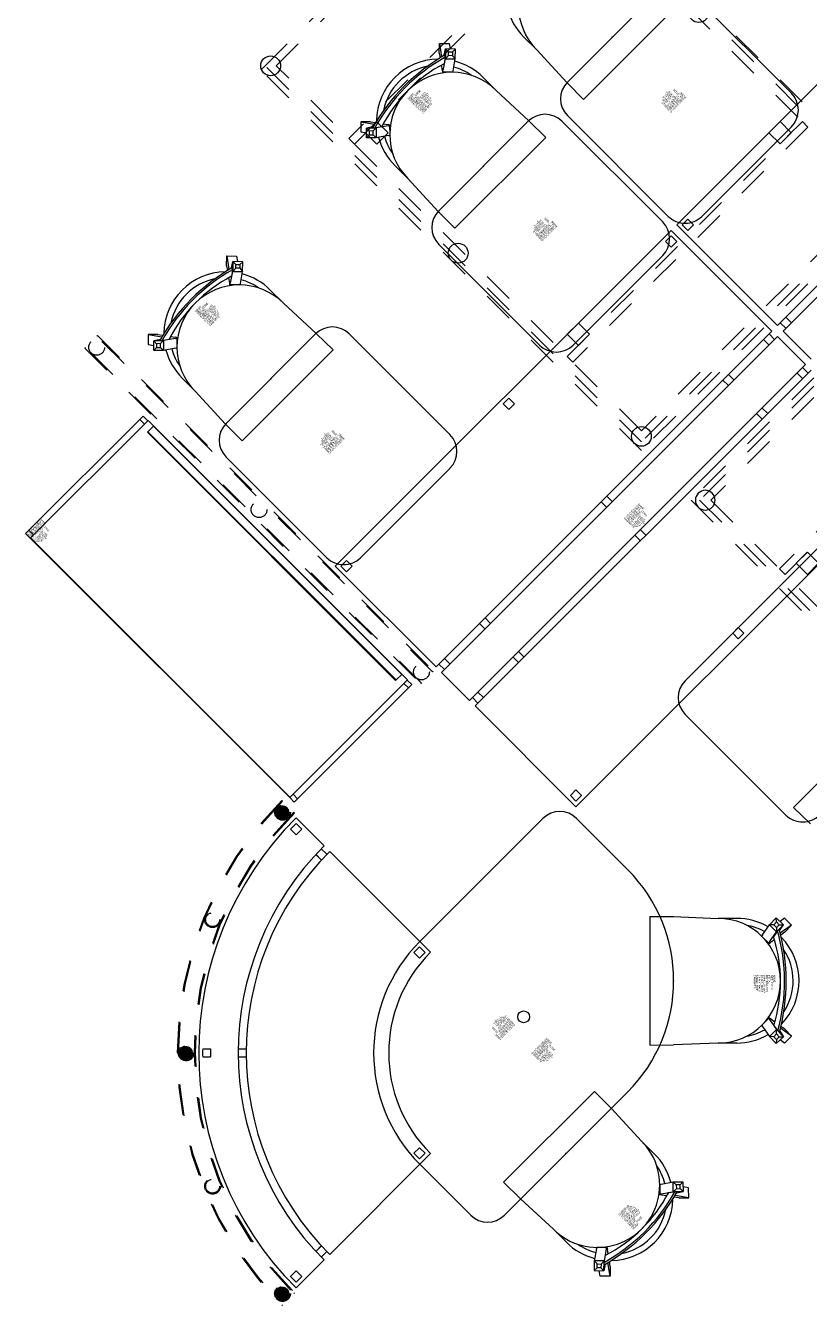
# Model space of a CAD drawing. Header units: metres. Extents: x 301.4 to 351.3, y 108.6 to 130.3.
# Drawn here: x 327.934 to 330.449, y 117.289 to 121.397 of the extents above; entities that cross this region are included whole.
import ezdxf

# ---------------------------------------------------------------- set-up
doc = ezdxf.new("R2010")
doc.units = ezdxf.units.M
doc.header["$MEASUREMENT"] = 0
doc.linetypes.add('HIDDEN', pattern=[0.375, 0.25, -0.125])
doc.linetypes.add('HIDDEN2', pattern=[0.1875, 0.125, -0.0625])
for name, color, linetype in [('DECOR_SCREEN', 2, 'CONTINUOUS'), ('DETAIL', 7, 'CONTINUOUS'), ('HIDDEN1', 34, 'HIDDEN'), ('MFMB001H', 1, 'HIDDEN2'), ('MUEB001H', 1, 'HIDDEN2'), ('NODE', 9, 'HIDDEN'), ('SOFFIT_DCR', 132, 'CONTINUOUS')]:
    doc.layers.add(name, color=color, linetype=linetype)
doc.styles.get("Standard").update_dxf_attribs({"font": 'txt', "width": 0.75})

# ---------------------------------------------------------------- blocks, each defined once
blk = doc.blocks.new('RAD_SCREEN')
at = {"layer": 'MFMB001H'}
for points in [[(-32.69, 30.41, 1), (-30.94, 30.41, 1)], [(-44.87, 0, 1), (-43.12, 0, 1)], [(-32.69, -30.41, 1), (-30.94, -30.41, 1)]]:
    blk.add_hatch(color=256, dxfattribs=at).paths.add_polyline_path(points)
for p, q in [((-31.82, 31.82), (-31.91, 31.91)), ((-30.32, 30.32), (-30.41, 30.41)), ((-30.32, -30.32), (-30.41, -30.41)), ((-31.82, -31.82), (-31.91, -31.91))]:
    blk.add_line(p, q, dxfattribs=at)
for centre, radius in [((-31.82, 30.41), 1), ((-31.82, 30.41), 0.875), ((-40.66, 16.84), 1), ((-40.66, 16.84), 0.875), ((-44, 0), 1), ((-44, 0), 0.875), ((-40.66, -16.84), 1), ((-40.66, -16.84), 0.875), ((-31.82, -30.41), 1), ((-31.82, -30.41), 1), ((-31.82, -30.41), 0.875), ((-31.82, -30.41), 0.875)]:
    blk.add_circle(centre, radius, dxfattribs=at)
for radius in [45.12, 45, 43, 42.87]:
    blk.add_arc((0, 0), radius, 135, 225, dxfattribs=at)
blk = doc.blocks.new('60_SCREEN')
at = {"layer": 'HIDDEN1', "color": 1}
for points in [[(21.92, -20.51), (-20.51, 21.92), (-20.42, 22.01), (22.01, -20.42)], [(20.51, -21.92), (-21.92, 20.51), (-22.01, 20.42), (20.42, -22.01)]]:
    blk.add_lwpolyline(points, close=True, dxfattribs=at)
for centre in [(-20.51, 20.51), (0, 0), (20.51, -20.51)]:
    blk.add_circle(centre, 1, dxfattribs=at)
blk = doc.blocks.new('CLG_MODULE')
at = {"layer": 'DETAIL', "color": 1}
for centre in [(-32.74, 21.5), (0, 21.5), (33.49, 21.5), (-32.74, -21.5), (0, -21.5), (33.49, -21.5)]:
    blk.add_circle(centre, 1.25, dxfattribs=at)
at = {"layer": 'HIDDEN1', "color": 1}
blk.add_lwpolyline([(33.99, -22), (33.99, -22.75), (-33.99, -22.75), (-33.99, 22.75), (33.99, 22.75), (33.99, 22)], dxfattribs=at)
for points in [[(-33.24, 22), (33.99, 22), (33.99, -22), (-33.24, -22)], [(-32.24, 21), (32.99, 21), (32.99, -21), (-32.24, -21)], [(-19.99, 21), (-18.99, 21), (-18.99, -21), (-19.99, -21)], [(20.01, 21), (19.01, 21), (19.01, -21), (20.01, -21)]]:
    blk.add_lwpolyline(points, close=True, dxfattribs=at)
at = {"layer": 'HIDDEN1', "color": 1, "elevation": 52275.22}
for points in [[(-16.99, 17.01), (-18.99, 17.01), (-18.99, 19.01), (-16.99, 19.01)], [(17.01, 17.01), (19.01, 17.01), (19.01, 19.01), (17.01, 19.01)], [(-16.99, -17.01), (-18.99, -17.01), (-18.99, -19.01), (-16.99, -19.01)], [(17.01, -17.01), (19.01, -17.01), (19.01, -19.01), (17.01, -19.01)]]:
    blk.add_lwpolyline(points, close=True, dxfattribs=at)

msp = doc.modelspace()

# ---------------------------------------------------------------- linework, layer by layer
at = {"layer": 'MUEB001H', "linetype": 'Continuous'}
for p, q in [((331.1001, 121.8351), (330.0228, 120.7575)), ((329.9598, 121.5027), (329.6725, 121.2153)), ((330.3909, 121.1795), (330.0676, 121.5027)), ((330.3461, 120.4342), (331.4234, 121.5119)), ((331.4414, 121.4939), (330.364, 120.4163)), ((329.7242, 121.1592), (330.016, 121.4511)), ((329.2612, 121.3082), (329.2616, 121.3397)), ((329.2616, 121.3397), (329.2934, 121.3393)), ((329.2616, 121.3397), (329.2687, 121.2961)), ((329.2934, 121.3393), (329.2962, 121.3216)), ((329.5317, 121.3606), (329.5737, 121.3186)), ((329.2612, 121.3082), (329.2637, 121.293)), ((329.2772, 121.3012), (329.2811, 121.3218)), ((329.2802, 121.2955), (329.2802, 121.3029)), ((329.2811, 121.3218), (329.2809, 121.2903)), ((329.2906, 121.3002), (329.2809, 121.2903)), ((329.3128, 121.3214), (329.2811, 121.3218)), ((329.2907, 121.3128), (329.2811, 121.3218)), ((329.2906, 121.3002), (329.2907, 121.3128)), ((329.3033, 121.3001), (329.2906, 121.3002)), ((329.2907, 121.3128), (329.3034, 121.3127)), ((329.3034, 121.3127), (329.3033, 121.3001)), ((329.3033, 121.3001), (329.3126, 121.2899)), ((329.3034, 121.3127), (329.3128, 121.3214)), ((329.3126, 121.2899), (329.3128, 121.3214)), ((329.6707, 121.2135), (329.5737, 121.3186)), ((329.2675, 121.2694), (329.2703, 121.2523)), ((329.2737, 121.252), (329.2809, 121.2903)), ((329.2802, 121.2955), (329.2768, 121.2744)), ((329.2809, 121.2903), (329.3126, 121.2899)), ((329.3054, 121.2516), (329.3126, 121.2899)), ((329.3037, 121.2469), (329.272, 121.2472)), ((329.4015, 121.2304), (329.4436, 121.1884)), ((329.4436, 121.1884), (329.5486, 121.0914)), ((329.7242, 121.1592), (329.6707, 121.2135)), ((329.603, 121.038), (329.5486, 121.0914)), ((329.6725, 121.1076), (329.9958, 120.7844)), ((329.0409, 121.0878), (329.0094, 121.0874)), ((329.0094, 121.0874), (329.0098, 121.0556)), ((329.0094, 121.0874), (329.0536, 121.0802)), ((329.0098, 121.0556), (329.0275, 121.0528)), ((329.0488, 121.0719), (329.0273, 121.0679)), ((329.0273, 121.0679), (329.0588, 121.0682)), ((329.0276, 121.0362), (329.0273, 121.0679)), ((329.0363, 121.0583), (329.0273, 121.0679)), ((329.0489, 121.0584), (329.0363, 121.0583)), ((329.0363, 121.0583), (329.0364, 121.0457)), ((329.0409, 121.0878), (329.0567, 121.0852)), ((329.0467, 121.0683), (329.0541, 121.0684)), ((329.0489, 121.0584), (329.0588, 121.0682)), ((329.049, 121.0458), (329.0489, 121.0584)), ((329.0541, 121.0684), (329.0772, 121.0727)), ((329.0971, 121.0753), (329.0588, 121.0682)), ((329.0588, 121.0682), (329.0591, 121.0364)), ((329.0817, 121.0812), (329.0968, 121.0787)), ((329.1018, 121.0771), (329.1022, 121.0453)), ((329.5468, 121.0896), (329.2595, 120.8022)), ((329.9779, 120.7664), (329.6546, 121.0896)), ((330.1036, 120.7844), (330.3909, 121.0718)), ((329.0364, 121.0457), (329.0276, 121.0362)), ((329.0591, 121.0364), (329.0276, 121.0362)), ((329.0364, 121.0457), (329.049, 121.0458)), ((329.049, 121.0458), (329.0591, 121.0364)), ((329.0974, 121.0436), (329.0591, 121.0364)), ((329.3112, 120.7461), (329.603, 121.038)), ((329.1187, 120.9475), (329.1608, 120.9055)), ((329.2577, 120.8004), (329.1608, 120.9055)), ((329.3112, 120.7461), (329.2577, 120.8004)), ((330.0407, 120.7575), (330.0587, 120.7754)), ((330.0587, 120.7754), (330.0767, 120.7575)), ((330.0048, 120.7395), (328.9275, 119.6618)), ((329.9869, 120.7036), (330.0048, 120.7215)), ((330.3281, 120.4163), (330.0048, 120.7395)), ((330.3281, 120.4163), (330.0048, 120.7395)), ((330.0048, 120.7215), (330.0228, 120.7036)), ((330.0228, 120.7575), (330.3461, 120.4342)), ((330.0407, 120.7575), (330.0587, 120.7395)), ((330.0587, 120.7395), (330.0767, 120.7575)), ((329.2595, 120.6945), (329.5828, 120.3713)), ((329.9869, 120.7036), (330.0048, 120.6856)), ((330.0048, 120.6856), (330.0228, 120.7036)), ((328.5789, 120.6257), (328.5793, 120.6572)), ((328.5793, 120.6572), (328.6111, 120.6568)), ((328.5793, 120.6572), (328.5864, 120.6136)), ((328.5949, 120.6187), (328.5988, 120.6393)), ((328.5988, 120.6393), (328.5985, 120.6078)), ((328.6305, 120.6389), (328.5988, 120.6393)), ((328.6083, 120.6303), (328.5988, 120.6393)), ((328.6111, 120.6568), (328.6139, 120.6391)), ((329.6906, 120.3713), (329.9779, 120.6587)), ((328.5789, 120.6257), (328.5814, 120.6105)), ((328.5914, 120.5695), (328.5985, 120.6078)), ((328.5978, 120.613), (328.5944, 120.5919)), ((328.5978, 120.613), (328.5979, 120.6204)), ((328.6082, 120.6177), (328.5985, 120.6078)), ((328.5985, 120.6078), (328.6303, 120.6074)), ((328.6082, 120.6177), (328.6083, 120.6303)), ((328.6209, 120.6176), (328.6082, 120.6177)), ((328.6083, 120.6303), (328.621, 120.6302)), ((328.621, 120.6302), (328.6209, 120.6176)), ((328.6209, 120.6176), (328.6303, 120.6074)), ((328.621, 120.6302), (328.6305, 120.6389)), ((328.6231, 120.5691), (328.6303, 120.6074)), ((328.6303, 120.6074), (328.6305, 120.6389)), ((328.5852, 120.5869), (328.588, 120.5698)), ((328.6214, 120.5644), (328.5896, 120.5647)), ((328.7192, 120.5479), (328.7612, 120.5059)), ((328.7612, 120.5059), (328.8663, 120.4089)), ((330.355, 120.4432), (330.373, 120.4253)), ((330.373, 120.4612), (330.391, 120.4432)), ((328.3585, 120.4053), (328.327, 120.4049)), ((328.327, 120.4049), (328.3275, 120.3731)), ((328.327, 120.4049), (328.3713, 120.3977)), ((328.3585, 120.4053), (328.3743, 120.4027)), ((328.4148, 120.3928), (328.3765, 120.3856)), ((328.3993, 120.3987), (328.4145, 120.3962)), ((328.4195, 120.3946), (328.4198, 120.3628)), ((328.8645, 120.4071), (328.5772, 120.1197)), ((328.9206, 120.3555), (328.8663, 120.4089)), ((329.2955, 120.0839), (328.9723, 120.4071)), ((329.2507, 119.3386), (330.3281, 120.4163)), ((330.3461, 120.3983), (329.2687, 119.3207)), ((330.3191, 120.4073), (330.3371, 120.3893)), ((330.4359, 120.3085), (330.3461, 120.3983)), ((330.364, 120.4163), (330.4538, 120.3265)), ((328.3275, 120.3731), (328.3451, 120.3703)), ((328.3664, 120.3894), (328.345, 120.3854)), ((328.345, 120.3854), (328.3765, 120.3856)), ((328.3453, 120.3537), (328.345, 120.3854)), ((328.354, 120.3758), (328.345, 120.3854)), ((328.3541, 120.3632), (328.3453, 120.3537)), ((328.3768, 120.3539), (328.3453, 120.3537)), ((328.3666, 120.3759), (328.354, 120.3758)), ((328.354, 120.3758), (328.3541, 120.3632)), ((328.3541, 120.3632), (328.3667, 120.3633)), ((328.3644, 120.3858), (328.3718, 120.3859)), ((328.3666, 120.3759), (328.3765, 120.3856)), ((328.3667, 120.3633), (328.3666, 120.3759)), ((328.3667, 120.3633), (328.3768, 120.3539)), ((328.3718, 120.3859), (328.3949, 120.3902)), ((328.3765, 120.3856), (328.3768, 120.3539)), ((328.4151, 120.3611), (328.3768, 120.3539)), ((328.6288, 120.0636), (328.9206, 120.3555)), ((330.3012, 120.3893), (330.3191, 120.3714)), ((329.3585, 119.2309), (330.4359, 120.3085)), ((329.3765, 119.2129), (330.4538, 120.2906)), ((330.1889, 120.2771), (330.2069, 120.2591)), ((330.4089, 120.2816), (330.4269, 120.2636)), ((330.4269, 120.2996), (330.4448, 120.2816)), ((328.4364, 120.265), (328.4784, 120.223)), ((330.171, 120.2591), (330.1889, 120.2412)), ((328.5754, 120.1179), (328.4784, 120.223)), ((329.4841, 120.2007), (329.4661, 120.1827)), ((329.4661, 120.1827), (329.4841, 120.2007)), ((329.4841, 120.2007), (329.502, 120.1827)), ((329.4661, 120.1827), (329.4841, 120.1647)), ((329.502, 120.1827), (329.4841, 120.1647)), ((329.4841, 120.1647), (329.502, 120.1827)), ((330.2787, 120.1514), (330.2967, 120.1334)), ((330.2967, 120.1693), (330.3147, 120.1514)), ((328.3005, 120.1327), (327.9449, 119.777)), ((327.9498, 119.7522), (328.3269, 120.1293)), ((327.9597, 119.7622), (328.3153, 120.1179)), ((328.3113, 120.1434), (328.3005, 120.1327)), ((328.3153, 120.1179), (328.3005, 120.1327)), ((328.3261, 120.1286), (328.3113, 120.1434)), ((328.3113, 120.1138), (328.3113, 120.1137)), ((328.3153, 120.1179), (328.3261, 120.1286)), ((328.3261, 120.1285), (328.3261, 120.1286)), ((328.3263, 120.0929), (328.3441, 120.1108)), ((328.3269, 120.1293), (329.1593, 119.2969)), ((328.3441, 120.1108), (329.1406, 119.3143)), ((328.6288, 120.0636), (328.5754, 120.1179)), ((328.3247, 120.0913), (328.3255, 120.0921)), ((328.3247, 120.0913), (329.1211, 119.2948)), ((328.3255, 120.0921), (328.3263, 120.0929)), ((329.1219, 119.2956), (328.3255, 120.0921)), ((328.3255, 120.0921), (328.3255, 120.0921)), ((328.3255, 120.0921), (329.1219, 119.2956)), ((329.1227, 119.2964), (328.3263, 120.0929)), ((328.5772, 120.012), (328.9005, 119.6888)), ((329.0083, 119.6888), (329.2956, 119.9762)), ((330.7771, 119.9674), (329.6998, 118.8897)), ((330.6963, 119.9404), (330.0499, 119.2938)), ((329.7804, 119.8685), (329.7984, 119.8505)), ((329.7984, 119.8864), (329.8164, 119.8685)), ((327.9449, 119.777), (327.9341, 119.7663)), ((327.9597, 119.7622), (327.9449, 119.777)), ((329.9062, 119.7787), (329.9241, 119.7607)), ((327.9489, 119.7515), (327.9341, 119.7663)), ((327.9341, 119.7663), (327.9341, 119.7663)), ((327.9489, 119.7515), (327.9597, 119.7622)), ((327.9489, 119.7515), (327.9489, 119.7515)), ((327.949, 119.7514), (327.9498, 119.7522)), ((327.949, 119.7514), (328.7814, 118.919)), ((328.7821, 118.9199), (327.9498, 119.7522)), ((327.9507, 119.7532), (327.9508, 119.7532)), ((327.9579, 119.7604), (327.958, 119.7604)), ((329.8882, 119.7607), (329.9062, 119.7428)), ((328.9275, 119.6618), (329.2507, 119.3386)), ((328.9454, 119.6618), (328.9634, 119.6798)), ((328.9454, 119.6618), (328.9634, 119.6439)), ((328.9634, 119.6798), (328.9813, 119.6619)), ((328.9634, 119.6439), (328.9813, 119.6619)), ((329.4079, 119.4958), (329.4258, 119.4778)), ((329.3899, 119.4778), (329.4079, 119.4599)), ((330.2205, 119.4645), (330.2025, 119.4465)), ((330.2025, 119.4465), (330.2205, 119.4645)), ((330.2384, 119.4465), (330.2205, 119.4645)), ((330.2205, 119.4286), (330.2025, 119.4465)), ((330.2384, 119.4465), (330.2205, 119.4286)), ((330.2205, 119.4286), (330.2384, 119.4465)), ((329.4977, 119.3701), (329.5156, 119.3521)), ((329.5156, 119.3881), (329.5336, 119.3701)), ((329.2597, 119.3476), (329.2777, 119.3297)), ((329.2777, 119.3656), (329.2956, 119.3476)), ((328.7921, 118.9299), (329.1477, 119.2855)), ((329.1211, 119.2948), (329.1219, 119.2956)), ((329.1219, 119.2956), (329.1227, 119.2964)), ((329.1219, 119.2956), (329.1219, 119.2956)), ((329.1406, 119.3143), (329.1227, 119.2964)), ((329.1477, 119.2855), (329.1584, 119.2962)), ((329.1477, 119.2855), (329.1625, 119.2707)), ((329.1584, 119.2962), (329.1733, 119.2814)), ((329.1593, 119.2969), (329.1585, 119.2962)), ((329.2687, 119.3207), (329.3585, 119.2309)), ((328.8069, 118.915), (329.1625, 119.2707)), ((329.1625, 119.2707), (329.1733, 119.2814)), ((329.3854, 119.2578), (329.4034, 119.2399)), ((329.3675, 119.2399), (329.3854, 119.2219)), ((329.6998, 118.8897), (329.3765, 119.2129)), ((330.0499, 119.1861), (330.3732, 118.8629)), ((330.3979, 118.8876), (330.6897, 119.1794)), ((328.7813, 118.9191), (328.7921, 118.9299)), ((328.7813, 118.9191), (328.7813, 118.9191)), ((328.7813, 118.9191), (328.7961, 118.9043)), ((328.7814, 118.919), (328.7814, 118.919)), ((328.7921, 118.9299), (328.8069, 118.915)), ((328.7961, 118.9043), (328.8069, 118.915)), ((329.6818, 118.9257), (329.6997, 118.9436)), ((329.6818, 118.9257), (329.6998, 118.9077)), ((329.6997, 118.9436), (329.7177, 118.9257)), ((329.6998, 118.9077), (329.7177, 118.9257)), ((328.7961, 118.9043), (328.7961, 118.9043)), ((330.3979, 118.8876), (330.4522, 118.8342)), ((328.7844, 118.8173), (328.8023, 118.8353)), ((328.8916, 118.7639), (328.8018, 118.8537)), ((328.8023, 118.8353), (328.8203, 118.8173)), ((329.1987, 118.4568, 0.6984), (329.5938, 118.8519, 0.6984)), ((329.865, 118.6885, 0.6984), (329.7016, 118.8519, 0.6984)), ((328.7844, 118.8173), (328.8023, 118.7993)), ((328.8023, 118.7993), (328.8203, 118.8173)), ((328.9007, 118.7369), (328.8827, 118.7549)), ((328.8827, 118.7549), (328.9007, 118.7369)), ((328.8827, 118.719), (328.8648, 118.7369)), ((328.8652, 118.7364), (328.8832, 118.7185)), ((328.9096, 118.746), (329.2328, 118.4227)), ((329.9368, 118.5375), (329.9368, 118.1248)), ((329.9368, 118.5375), (330.013, 118.5368)), ((330.013, 118.5368), (330.1559, 118.5311)), ((330.2154, 118.5311), (330.1559, 118.5311)), ((330.2983, 118.4782), (330.3203, 118.5103)), ((330.3203, 118.5103), (330.3424, 118.5328)), ((330.3341, 118.5109), (330.3203, 118.5103)), ((330.343, 118.4881), (330.3203, 118.5103)), ((330.3429, 118.5199), (330.3341, 118.5109)), ((330.3341, 118.5109), (330.3431, 118.502)), ((330.3424, 118.5328), (330.3651, 118.5106)), ((330.3429, 118.5199), (330.3424, 118.5328)), ((330.352, 118.511), (330.3429, 118.5199)), ((330.3651, 118.5106), (330.343, 118.4881)), ((330.3431, 118.502), (330.352, 118.511)), ((330.352, 118.511), (330.3651, 118.5106)), ((330.3528, 118.4926), (330.3651, 118.5106)), ((330.3688, 118.5317), (330.3543, 118.5212)), ((330.3915, 118.5095), (330.3552, 118.4833)), ((330.3915, 118.5095), (330.3688, 118.5317)), ((330.3696, 118.4869), (330.3915, 118.5095)), ((330.3189, 118.4514), (330.2962, 118.4736)), ((330.321, 118.456), (330.343, 118.4881)), ((330.3361, 118.4628), (330.3236, 118.4538)), ((330.3465, 118.4913), (330.3332, 118.4719)), ((330.3431, 118.502), (330.343, 118.4881)), ((330.3517, 118.4966), (330.3465, 118.4913)), ((330.3696, 118.4869), (330.3566, 118.4776)), ((329.1801, 118.4216), (329.198, 118.4396)), ((329.1801, 118.4216), (329.198, 118.4037)), ((329.198, 118.4396), (329.216, 118.4216)), ((329.198, 118.4037), (329.216, 118.4216)), ((330.2962, 118.1886), (330.3189, 118.2108)), ((330.2983, 118.184), (330.3203, 118.1519)), ((330.321, 118.2062), (330.343, 118.1741)), ((330.3377, 118.1983), (330.3236, 118.2084)), ((330.3472, 118.1709), (330.3347, 118.1882)), ((330.3915, 118.1527), (330.3557, 118.1785)), ((330.3696, 118.1753), (330.3571, 118.1842)), ((330.3696, 118.1753), (330.3915, 118.1527)), ((330.343, 118.1741), (330.3203, 118.1519)), ((330.3203, 118.1519), (330.3424, 118.1294)), ((330.3341, 118.1513), (330.3203, 118.1519)), ((330.3341, 118.1513), (330.3431, 118.1602)), ((330.3429, 118.1423), (330.3341, 118.1513)), ((330.3424, 118.1294), (330.3651, 118.1516)), ((330.3429, 118.1423), (330.3424, 118.1294)), ((330.352, 118.1512), (330.3429, 118.1423)), ((330.3651, 118.1516), (330.343, 118.1741)), ((330.3431, 118.1602), (330.343, 118.1741)), ((330.3431, 118.1602), (330.352, 118.1512)), ((330.3472, 118.1709), (330.3524, 118.1656)), ((330.352, 118.1512), (330.3651, 118.1516)), ((330.3533, 118.1689), (330.3651, 118.1516)), ((330.3688, 118.1305), (330.3543, 118.141)), ((330.3915, 118.1527), (330.3688, 118.1305)), ((328.5022, 118.1122), (328.5276, 118.1122)), ((328.6165, 118.1122), (328.6419, 118.1122)), ((329.9368, 118.1248), (330.013, 118.1254)), ((330.1559, 118.1311), (330.013, 118.1254)), ((330.2154, 118.1311), (330.1559, 118.1311)), ((328.5022, 118.0868), (328.5276, 118.0868)), ((328.6165, 118.0868), (328.6419, 118.0868)), ((329.4677, 117.6842, 0.6984), (329.7595, 117.976, 0.6984)), ((329.4699, 117.5787, 0.6984), (329.865, 117.9738, 0.6984)), ((329.7595, 117.976, 0.6984), (329.8129, 117.9217, 0.6984)), ((329.9099, 117.8166, 0.6984), (329.8129, 117.9217, 0.6984)), ((329.952, 117.7746, 0.6984), (329.9099, 117.8166, 0.6984)), ((328.9096, 117.453), (329.2328, 117.7762)), ((329.1801, 117.7773), (329.198, 117.7953)), ((329.1801, 117.7773), (329.198, 117.7593)), ((329.198, 117.7953), (329.216, 117.7773)), ((329.198, 117.7593), (329.216, 117.7773)), ((329.3622, 117.5787, 0.6984), (329.1956, 117.7452, 0.6984)), ((329.4677, 117.6842, 0.6984), (329.522, 117.6307, 0.6984)), ((329.9732, 117.6785, 0.6984), (330.0115, 117.6857, 0.6984)), ((330.0115, 117.6857, 0.6984), (330.043, 117.686, 0.6984)), ((330.0118, 117.654, 0.6984), (330.0115, 117.6857, 0.6984)), ((330.0216, 117.6764, 0.6984), (330.0115, 117.6857, 0.6984)), ((330.0342, 117.6765, 0.6984), (330.043, 117.686, 0.6984)), ((330.043, 117.686, 0.6984), (330.0433, 117.6542, 0.6984)), ((329.9685, 117.6768, 0.6984), (329.9688, 117.6451, 0.6984)), ((329.9735, 117.6468, 0.6984), (330.0118, 117.654, 0.6984)), ((329.991, 117.6406, 0.6984), (329.9738, 117.6434, 0.6984)), ((330.017, 117.6533, 0.6984), (329.996, 117.6499, 0.6984)), ((330.0218, 117.6637, 0.6984), (330.0118, 117.654, 0.6984)), ((330.0433, 117.6542, 0.6984), (330.0118, 117.654, 0.6984)), ((330.017, 117.6533, 0.6984), (330.0245, 117.6533, 0.6984)), ((330.0613, 117.6348, 0.6984), (330.0177, 117.6418, 0.6984)), ((330.0342, 117.6765, 0.6984), (330.0216, 117.6764, 0.6984)), ((330.0216, 117.6764, 0.6984), (330.0218, 117.6637, 0.6984)), ((330.0218, 117.6637, 0.6984), (330.0344, 117.6638, 0.6984)), ((330.0227, 117.6504, 0.6984), (330.0433, 117.6542, 0.6984)), ((330.0344, 117.6638, 0.6984), (330.0342, 117.6765, 0.6984)), ((330.0344, 117.6638, 0.6984), (330.0433, 117.6542, 0.6984)), ((330.0609, 117.6665, 0.6984), (330.0432, 117.6694, 0.6984)), ((330.0613, 117.6348, 0.6984), (330.0609, 117.6665, 0.6984)), ((329.522, 117.6307, 0.6984), (329.6271, 117.5338, 0.6984)), ((330.0298, 117.6344, 0.6984), (330.0146, 117.6368, 0.6984)), ((330.0298, 117.6344, 0.6984), (330.0613, 117.6348, 0.6984)), ((329.6692, 117.4917, 0.6984), (329.6271, 117.5338, 0.6984)), ((328.8827, 117.48), (328.8648, 117.462)), ((328.8652, 117.4625), (328.8832, 117.4805)), ((328.9007, 117.462), (328.8827, 117.444)), ((328.8827, 117.444), (328.9007, 117.462)), ((329.7652, 117.4705, 0.6984), (329.758, 117.4322, 0.6984)), ((329.7987, 117.4749, 0.6984), (329.767, 117.4752, 0.6984)), ((329.797, 117.4702, 0.6984), (329.7898, 117.4319, 0.6984)), ((329.79, 117.4272, 0.6984), (329.7944, 117.4503, 0.6984)), ((329.8028, 117.4547, 0.6984), (329.8004, 117.4699, 0.6984)), ((328.7844, 117.3816), (328.8023, 117.3996)), ((328.8916, 117.435), (328.8018, 117.3452)), ((328.8023, 117.3996), (328.8203, 117.3816)), ((329.758, 117.4322, 0.6984), (329.7578, 117.4007, 0.6984)), ((329.7673, 117.4095, 0.6984), (329.7578, 117.4007, 0.6984)), ((329.7578, 117.4007, 0.6984), (329.7895, 117.4004, 0.6984)), ((329.7898, 117.4319, 0.6984), (329.758, 117.4322, 0.6984)), ((329.7674, 117.4221, 0.6984), (329.758, 117.4322, 0.6984)), ((329.7673, 117.4095, 0.6984), (329.7674, 117.4221, 0.6984)), ((329.78, 117.4093, 0.6984), (329.7673, 117.4095, 0.6984)), ((329.7674, 117.4221, 0.6984), (329.7801, 117.4219, 0.6984)), ((329.7773, 117.3828, 0.6984), (329.7744, 117.4005, 0.6984)), ((329.7801, 117.4219, 0.6984), (329.78, 117.4093, 0.6984)), ((329.78, 117.4093, 0.6984), (329.7895, 117.4004, 0.6984)), ((329.7801, 117.4219, 0.6984), (329.7898, 117.4319, 0.6984)), ((329.7895, 117.4004, 0.6984), (329.7898, 117.4319, 0.6984)), ((329.7936, 117.4218, 0.6984), (329.7895, 117.4004, 0.6984)), ((329.79, 117.4198, 0.6984), (329.79, 117.4272, 0.6984)), ((329.809, 117.3824, 0.6984), (329.8019, 117.4267, 0.6984)), ((329.8094, 117.4139, 0.6984), (329.8069, 117.4297, 0.6984)), ((329.8094, 117.4139, 0.6984), (329.809, 117.3824, 0.6984)), ((328.7844, 117.3816), (328.8023, 117.3637)), ((328.8023, 117.3637), (328.8203, 117.3816)), ((329.809, 117.3824, 0.6984), (329.7773, 117.3828, 0.6984))]:
    msp.add_line(p, q, dxfattribs=at)
msp.add_circle((329.5319, 118.2153, 0.6984), 0.019, dxfattribs=at)
for centre, radius, start, end in [((329.7152, 121.46), 0.2, 45.0073, 225.0073), ((329.6731, 121.5021), 0.2, 194.8119, 225.0073), ((329.5939, 120.7571), 0.6295, 119.8857, 150.366), ((329.57, 120.7808), 0.5906, 119.3849, 150.8637), ((329.2601, 121.089), 0.2, 90.8538, 179.4739), ((329.495, 120.8589, 0.1112), 0.4694, 117.7129, 152.8947), ((329.2601, 121.089), 0.181, 101.6225, 168.7053), ((329.2601, 121.089), 0.181, 54.9596, 74.7619), ((329.2601, 121.089), 0.2, 45.0073, 75.2027), ((329.3022, 121.0469), 0.2, 45.0073, 225.0073), ((329.7264, 121.1615), 0.0762, 135.0073, 225.0073), ((330.337, 121.1256), 0.0762, 315.0073, 45.0073), ((329.6007, 121.0357), 0.0762, 45.0073, 135.0073), ((329.2601, 121.089), 0.2, 194.8119, 225.0073), ((329.2601, 121.089), 0.181, 195.2527, 215.055), ((329.3134, 120.7484), 0.0762, 135.0073, 225.0073), ((329.924, 120.7125), 0.0762, 315.0073, 45.0073), ((330.0497, 120.8383), 0.0762, 225.0073, 315.0073), ((328.9116, 120.0746), 0.6295, 119.8857, 150.366), ((328.8876, 120.0983), 0.5906, 119.3849, 150.8637), ((328.5778, 120.4065), 0.2, 90.8538, 179.4739), ((328.5778, 120.4065), 0.2, 45.0073, 75.2027), ((328.8127, 120.1764, 0.1112), 0.4694, 117.7129, 152.8947), ((328.5778, 120.4065), 0.181, 101.6225, 168.7053), ((328.6198, 120.3644), 0.2, 45.0073, 225.0073), ((328.5778, 120.4065), 0.181, 54.9596, 74.7619), ((328.9184, 120.3532), 0.0762, 45.0073, 135.0073), ((328.5778, 120.4065), 0.2, 194.8119, 225.0073), ((328.5778, 120.4065), 0.181, 195.2527, 215.055), ((329.6367, 120.4252), 0.0762, 225.0073, 315.0073), ((328.6311, 120.0659), 0.0762, 135.0073, 225.0073), ((329.2417, 120.03), 0.0762, 315.0073, 45.0073), ((328.9544, 119.7427), 0.0762, 225.0073, 315.0073), ((330.1038, 119.24), 0.0762, 135.0073, 225.0073), ((329.6477, 118.798, 0.6984), 0.0762, 45, 135), ((329.5561, 118.0995), 1.0667, 135, 225), ((330.4271, 118.9168), 0.0762, 225.0073, 315.0073), ((329.5561, 118.0995), 0.9397, 135, 225), ((329.5561, 118.0995), 0.9143, 135, 225), ((329.5077, 118.3311), 0.5054, 315, 45), ((330.1559, 118.3311), 0.2, 270, 90), ((330.2154, 118.3311), 0.2, 59.8046, 90), ((330.2154, 118.3311), 0.181, 60.2454, 80.0477), ((329.8865, 118.3277, 0.1112), 0.4694, 342.7056, 17.8874), ((329.7784, 118.3299), 0.5906, 344.3776, 15.8564), ((329.7446, 118.3298), 0.6295, 344.8784, 15.3587), ((330.2154, 118.3311), 0.2, 315.8465, 44.4667), ((329.5561, 118.0995), 0.5054, 135, 225), ((329.5561, 118.0995), 0.4571, 135, 225), ((330.2154, 118.3311), 0.181, 326.6152, 33.698), ((330.2154, 118.3311), 0.2, 270, 300.1954), ((330.2154, 118.3311), 0.181, 279.9523, 299.7546), ((329.5561, 118.0995), 1.054, 179.3097, 180.6903), ((329.5561, 118.0995), 1.0286, 179.2926, 180.7074), ((329.7685, 117.6752, 0.6984), 0.2, 225.0073, 45.0073), ((329.8106, 117.6332, 0.6984), 0.2, 14.8119, 45.0073), ((329.8106, 117.6332, 0.6984), 0.181, 15.2527, 35.055), ((329.4786, 117.9669, 0.6984), 0.6295, 299.6486, 330.1289), ((329.5023, 117.943, 0.6984), 0.5906, 299.1509, 330.6297), ((329.5804, 117.868, 0.8096), 0.4694, 297.1199, 332.3017), ((329.8106, 117.6332, 0.6984), 0.2, 270.5406, 359.1608), ((329.4161, 117.6325, 0.6984), 0.0762, 225, 315), ((329.8106, 117.6332, 0.6984), 0.181, 281.3093, 348.3921), ((329.8106, 117.6332, 0.6984), 0.2, 225.0073, 255.2027), ((329.8106, 117.6332, 0.6984), 0.181, 234.9596, 254.7619)]:
    msp.add_arc(centre, radius, start, end, dxfattribs=at)
for centre, major_axis, ratio, start_param, end_param in [((329.2638, 121.2755), (-0.0062, -0.00139), 0.113569, 6.234384, 6.283185), ((329.2784, 121.8853), (-0.0065, -0.6381), 0.021677, 6.157956, 6.405076), ((329.3102, 121.885), (-0.0065, -0.6381), 0.021677, 0, 0.121891), ((328.4638, 121.0704), (0.6381, 0.0067), 0.021677, 6.161295, 6.408415), ((328.4641, 121.0387), (0.6381, 0.0067), 0.021677, 6.161295, 6.283185), ((328.5815, 120.593), (-0.0062, -0.00139), 0.113569, 6.234384, 6.283185), ((328.5961, 121.2028), (-0.0065, -0.6381), 0.021677, 6.157956, 6.405076), ((328.6279, 121.2025), (-0.0065, -0.6381), 0.021677, 0, 0.121891), ((327.7814, 120.3879), (0.6381, 0.0067), 0.021677, 6.161295, 6.408415), ((327.7818, 120.3562), (0.6381, 0.0067), 0.021677, 6.161295, 6.283185), ((330.7427, 118.9295), (-0.4465, -0.4558), 0.021677, 6.161295, 6.283185), ((330.7654, 118.9072), (-0.4465, -0.4558), 0.021677, 6.161295, 6.408415), ((330.7427, 117.7328), (-0.4465, 0.4558), 0.021677, 0, 0.121891), ((330.7654, 117.755), (-0.4465, 0.4558), 0.021677, 6.157956, 6.405076), ((330.3446, 118.1965), (0.0034, 0.00536), 0.113569, 6.234384, 6.283185)]:
    msp.add_ellipse(centre, major_axis=major_axis, ratio=ratio, start_param=start_param, end_param=end_param, dxfattribs=at)
at = {"layer": 'MUEB001H', "linetype": 'Continuous', "extrusion": (0, 0, -1)}
for centre, major_axis, ratio, start_param, end_param in [((330.6069, 117.6517, 0.6984), (0.6381, 0.0067), 0.021677, 3.016363, 3.263483), ((330.6066, 117.6835, 0.6984), (0.6381, 0.0067), 0.021677, 3.141593, 3.263483), ((329.9971, 117.6369, 0.6984), (0.00139, 0.0062), 0.113569, 3.092791, 3.141593), ((329.7922, 116.8368, 0.6984), (0.0065, 0.6381), 0.021677, -0.121891, 0.125229), ((329.7605, 116.8372, 0.6984), (0.0065, 0.6381), 0.021677, -0.121891, 0)]:
    msp.add_ellipse(centre, major_axis=major_axis, ratio=ratio, start_param=start_param, end_param=end_param, dxfattribs=at)
at = {"layer": 'MUEB001H', "linetype": 'Continuous'}
for p in [(329.8162, 121.359), (329.4032, 120.9459), (328.7209, 120.2634), (330.013, 118.3311), (329.6675, 117.7762, 0.6984)]:
    msp.add_point(p, dxfattribs=at)

# ---------------------------------------------------------------- block references
at = {"layer": 'DECOR_SCREEN', "xscale": 0.02539682539682531, "yscale": 0.02539682539682531, "zscale": 0.02539682539682531}
msp.add_blockref('60_SCREEN', (328.6831, 119.8431), dxfattribs=at)
at = {"layer": 'NODE', "xscale": 0.02539682539682531, "yscale": 0.02539682539682531, "zscale": 0.02539682539682531}
msp.add_blockref('RAD_SCREEN', (329.5666, 118.0995), dxfattribs=at)
at = {"layer": 'SOFFIT_DCR'}
for p, xscale, yscale, zscale, rotation in [((329.7078, 121.0523), 0.02539682539683045, 0.02539682539683045, 0.02539682539683045, 135), ((331.0885, 119.6715), -0.02539682539683047, 0.02539682539682531, 0.02539682539682042, 135.0000000000002)]:
    msp.add_blockref('CLG_MODULE', p, dxfattribs=dict(at, xscale=xscale, yscale=yscale, zscale=zscale, rotation=rotation))

# ---------------------------------------------------------------- texts
at = {"layer": 'MUEB001H', "linetype": 'Continuous', "flags": 3}
for tag, p, s, height, rotation in [('NAME', (329.1634, 121.1585), '5TH_AVE_CHAIR', 0.006349, 45.0073), ('GET_CODE', (329.169, 121.1529), 'T', 0.00635, 45.0073), ('FIBERGLASS', (329.1802, 121.1417), 'N', 0.00635, 45.0073), ('UPHOLSTERY', (329.1858, 121.136), 'N', 0.00635, 45.0073), ('METAL', (329.1746, 121.1473), 'N', 0.00635, 45.0073), ('CHAIR_SEAT', (329.1914, 121.1304), 'N', 0.00635, 45.0073), ('CHAIR_BACK', (329.1971, 121.1248), 'N', 0.00635, 45.0073), ('TABLE_TOP', (329.2027, 121.1192), 'Y', 0.00635, 45.0073), ('CABINETS', (329.2083, 121.1136), 'N', 0.00635, 45.0073), ('NAME', (328.4811, 120.476), '5TH_AVE_CHAIR', 0.006349, 45.0073), ('GET_CODE', (328.4867, 120.4704), 'T', 0.00635, 45.0073), ('METAL', (328.4923, 120.4648), 'N', 0.00635, 45.0073), ('FIBERGLASS', (328.4979, 120.4592), 'N', 0.00635, 45.0073), ('UPHOLSTERY', (328.5035, 120.4535), 'N', 0.00635, 45.0073), ('CHAIR_SEAT', (328.5091, 120.4479), 'N', 0.00635, 45.0073), ('CHAIR_BACK', (328.5147, 120.4423), 'N', 0.00635, 45.0073), ('TABLE_TOP', (328.5203, 120.4367), 'Y', 0.00635, 45.0073), ('CABINETS', (328.526, 120.4311), 'N', 0.00635, 45.0073), ('NAME', (329.8972, 119.8595), 'VERONA 2 60" DOUBLE BOLT DOWN', 0.006349, 315.0073), ('CABINETS', (329.8523, 119.8146), 'N', 0.00635, 315.0073), ('TABLE_TOP', (329.8579, 119.8202), 'N', 0.00635, 315.0073), ('CHAIR_BACK', (329.8635, 119.8258), 'N', 0.00635, 315.0073), ('CHAIR_SEAT', (329.8691, 119.8314), 'N', 0.00635, 315.0073), ('UPHOLSTERY', (329.8747, 119.8371), 'N', 0.00635, 315.0073), ('FIBERGLASS', (329.8803, 119.8427), 'N', 0.00635, 315.0073), ('METAL', (329.886, 119.8483), 'N', 0.00635, 315.0073), ('GET_CODE', (329.8916, 119.8539), 'GET', 0.00635, 315.0073), ('CHAIR_BACK', (327.9454, 119.7775), 'N', 0.00635, 315), ('CHAIR_SEAT', (327.951, 119.7831), 'N', 0.00635, 315), ('UPHOLSTERY', (327.9566, 119.7887), 'N', 0.00635, 315), ('FIBERGLASS', (327.9622, 119.7944), 'N', 0.00635, 315), ('METAL', (327.9678, 119.8), 'N', 0.00635, 315), ('GET_CODE', (327.9734, 119.8056), 'GET', 0.00635, 315), ('NAME', (327.979, 119.8112), 'CONDIMENT DAHLIA 21x 48', 0.006349, 315), ('CABINETS', (327.9341, 119.7663), 'N', 0.00635, 315), ('TABLE_TOP', (327.9397, 119.7719), 'N', 0.00635, 315), ('CABINETS', (330.2694, 118.3503), 'N', 0.00635, 270), ('TABLE_TOP', (330.2773, 118.3503), 'Y', 0.00635, 270), ('CHAIR_BACK', (330.2853, 118.3503), 'N', 0.00635, 270), ('CHAIR_SEAT', (330.2932, 118.3503), 'N', 0.00635, 270), ('UPHOLSTERY', (330.3012, 118.3503), 'N', 0.00635, 270), ('FIBERGLASS', (330.3091, 118.3503), 'N', 0.00635, 270), ('METAL', (330.317, 118.3503), 'N', 0.00635, 270), ('GET_CODE', (330.325, 118.3503), 'T', 0.00635, 270), ('NAME', (330.3329, 118.3503), '5TH_AVE_CHAIR', 0.006349, 270), ('CHAIR_BACK', (329.4946, 118.178), 'N', 0.00635, 135), ('TABLE_TOP', (329.5002, 118.1836), 'Y', 0.00635, 135), ('CABINETS', (329.5058, 118.1893), 'N', 0.00635, 135), ('GET_CODE', (329.4666, 118.15), 'T', 0.00635, 135), ('FIBERGLASS', (329.4778, 118.1612), 'N', 0.00635, 135), ('UPHOLSTERY', (329.4834, 118.1668), 'N', 0.00635, 135), ('CHAIR_SEAT', (329.489, 118.1724), 'N', 0.00635, 135), ('METAL', (329.4722, 118.1556), 'N', 0.00635, 135), ('NAME', (329.4609, 118.1444), 'TABLE TOP 32"x42" T2', 0.006349, 135), ('METAL', (329.5898, 118.1331), 'N', 0.00635, 315), ('GET_CODE', (329.5954, 118.1387), 'GET', 0.00635, 315), ('NAME', (329.601, 118.1444), 'VERONA 2 1/4 ROUND RD BACK BOLT DOWN', 0.006349, 315), ('CABINETS', (329.5561, 118.0995), 'N', 0.00635, 315), ('TABLE_TOP', (329.5617, 118.1051), 'N', 0.00635, 315), ('CHAIR_BACK', (329.5673, 118.1107), 'N', 0.00635, 315), ('CHAIR_SEAT', (329.5729, 118.1163), 'N', 0.00635, 315), ('UPHOLSTERY', (329.5785, 118.1219), 'N', 0.00635, 315), ('FIBERGLASS', (329.5842, 118.1275), 'N', 0.00635, 315)]:
    msp.add_attdef(tag, p, s, height=height, rotation=rotation, dxfattribs=at)
at = {"layer": 'MUEB001H', "linetype": 'Continuous', "text_generation_flag": 4, "flags": 3}
for tag, p, s, height, rotation in [('CHAIR_SEAT', (330.0216, 121.1335), 'N', 0.00635, 135.0073), ('UPHOLSTERY', (330.0272, 121.1391), 'N', 0.00635, 135.0073), ('FIBERGLASS', (330.0328, 121.1447), 'N', 0.00635, 135.0073), ('GET_CODE', (330.0441, 121.1559), 'T', 0.00635, 135.0073), ('NAME', (330.0497, 121.1615), 'TABLE TOP 22"x 24"', 0.006349, 135.0073), ('CABINETS', (330.0048, 121.1166), 'N', 0.00635, 135.0073), ('CHAIR_BACK', (330.016, 121.1278), 'N', 0.00635, 135.0073), ('TABLE_TOP', (330.0104, 121.1222), 'Y', 0.00635, 135.0073), ('METAL', (330.0384, 121.1503), 'N', 0.00635, 135.0073), ('CHAIR_SEAT', (329.6086, 120.7203), 'N', 0.00635, 135.0073), ('UPHOLSTERY', (329.6142, 120.726), 'N', 0.00635, 135.0073), ('FIBERGLASS', (329.6198, 120.7316), 'N', 0.00635, 135.0073), ('GET_CODE', (329.6311, 120.7428), 'T', 0.00635, 135.0073), ('NAME', (329.6367, 120.7484), 'TABLE TOP 22"x 24"', 0.006349, 135.0073), ('CABINETS', (329.5918, 120.7035), 'N', 0.00635, 135.0073), ('CHAIR_BACK', (329.603, 120.7147), 'N', 0.00635, 135.0073), ('TABLE_TOP', (329.5974, 120.7091), 'Y', 0.00635, 135.0073), ('METAL', (329.6254, 120.7372), 'N', 0.00635, 135.0073), ('CHAIR_BACK', (328.9207, 120.0322), 'N', 0.00635, 135.0073), ('TABLE_TOP', (328.9151, 120.0266), 'Y', 0.00635, 135.0073), ('CHAIR_SEAT', (328.9263, 120.0378), 'N', 0.00635, 135.0073), ('UPHOLSTERY', (328.9319, 120.0435), 'N', 0.00635, 135.0073), ('FIBERGLASS', (328.9375, 120.0491), 'N', 0.00635, 135.0073), ('GET_CODE', (328.9487, 120.0603), 'T', 0.00635, 135.0073), ('METAL', (328.9431, 120.0547), 'N', 0.00635, 135.0073), ('NAME', (328.9543, 120.0659), 'TABLE TOP 22"x 24"', 0.006349, 135.0073), ('CABINETS', (328.9094, 120.021), 'N', 0.00635, 135.0073), ('CABINETS', (329.8352, 117.5814, 0.6984), 'N', 0.00635, 45.0073), ('TABLE_TOP', (329.8408, 117.5757, 0.6984), 'Y', 0.00635, 45.0073), ('CHAIR_BACK', (329.8464, 117.5701, 0.6984), 'N', 0.00635, 45.0073), ('CHAIR_SEAT', (329.852, 117.5645, 0.6984), 'N', 0.00635, 45.0073), ('UPHOLSTERY', (329.8576, 117.5589, 0.6984), 'N', 0.00635, 45.0073), ('FIBERGLASS', (329.8633, 117.5533, 0.6984), 'N', 0.00635, 45.0073), ('METAL', (329.8689, 117.5477, 0.6984), 'N', 0.00635, 45.0073), ('GET_CODE', (329.8745, 117.5421, 0.6984), 'T', 0.00635, 45.0073), ('NAME', (329.8801, 117.5365, 0.6984), '5TH_AVE_CHAIR', 0.006349, 45.0073)]:
    msp.add_attdef(tag, p, s, height=height, rotation=rotation, dxfattribs=at)

doc.saveas('drawing.dxf')
